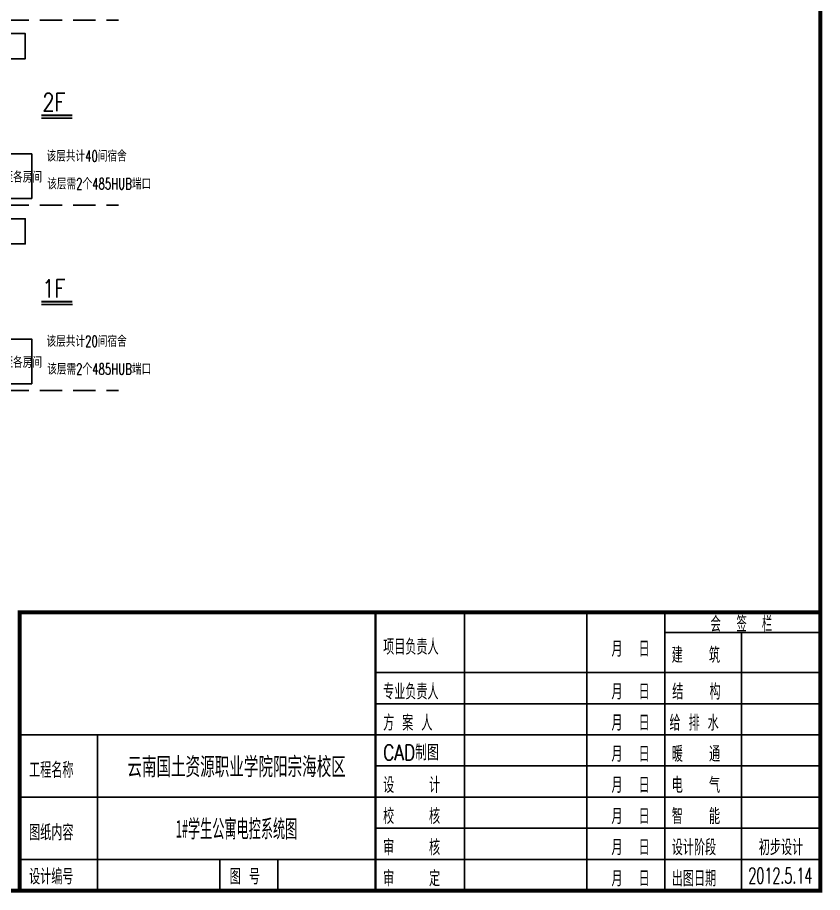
# Model space of a CAD drawing. Header units: millimetres. Extents: x -14098 to 347972, y -58509 to 133182.
# Drawn here: x 63893 to 100082, y 38910 to 78253 of the extents above; entities that cross this region are included whole.
import ezdxf
from ezdxf.enums import TextEntityAlignment as Align

# ---------------------------------------------------------------- set-up
doc = ezdxf.new("R2010")
doc.units = ezdxf.units.MM
doc.header["$LTSCALE"] = 1000
doc.linetypes.add('DASHED2', pattern=[0.375, 0.25, -0.125])
for name, color, linetype in [('6文字层', 3, 'Continuous'), ('RD', 1, 'Continuous'), ('TEXT', 3, 'Continuous'), ('图框', 7, 'Continuous')]:
    doc.layers.add(name, color=color, linetype=linetype)
doc.styles.add('HZDX', font='romans.shx', dxfattribs={"width": 0.8, "bigfont": 'hzdx.shx'})
doc.styles.add('PC_TEXTSTYLE', font='simplex.shx', dxfattribs={"width": 0.707, "bigfont": 'intecad.shx'})
doc.styles.add('romand', font='romans.shx', dxfattribs={"width": 0.75, "height": 300, "bigfont": 'fhztxt.shx'})
doc.styles.add('黑体', font='simhei.ttf', dxfattribs={"width": 0.8, "height": 300})

msp = doc.modelspace()

# ---------------------------------------------------------------- linework, layer by layer
for points in [[(61273, 77533), (64243, 77533), (64243, 76401), (61273, 76401)], [(62667, 72120), (64531, 72120), (64531, 70116), (62667, 70116)], [(61273, 69205), (64243, 69205), (64243, 68073), (61273, 68073)], [(62667, 63792), (64531, 63792), (64531, 61788), (62667, 61788)]]:
    msp.add_lwpolyline(points, close=True)
at = {"layer": 'RD', "color": 252, "linetype": 'DASHED2', "ltscale": 4}
for p, q in [((13899, 78136), (68431, 78136)), ((13899, 69808), (68431, 69808)), ((13899, 61480), (68431, 61480))]:
    msp.add_line(p, q, dxfattribs=at)
at = {"layer": 'RD', "const_width": 1}
for points in [[(72337, 111965), (72337, 65770), (78715, 65770), (78715, 111965), (72337, 111965)], [(64243, 76967), (72337, 76967)], [(64243, 68639), (72337, 68639)]]:
    msp.add_lwpolyline(points, dxfattribs=at)
at = {"layer": 'TEXT'}
for p, q in [((64973, 73724), (66353, 73724)), ((64973, 65342), (66358, 65342))]:
    msp.add_line(p, q, dxfattribs=at)
at = {"layer": 'TEXT', "const_width": 89.6}
for points in [[(64970, 73858), (66353, 73858)], [(64970, 65476), (66353, 65476)]]:
    msp.add_lwpolyline(points, dxfattribs=at)
at = {"layer": '图框'}
for p, q in [((83992, 39000), (83992, 51500)), ((89492, 51500), (89492, 39000)), ((92992, 51500), (92992, 39000)), ((99992, 51500), (99992, 39000)), ((99992, 51500), (99992, 39000)), ((92992, 50600), (99992, 50600)), ((96442, 50600), (96442, 39000)), ((79992, 48800), (99992, 48800)), ((79992, 47400), (99992, 47400)), ((63992, 46000), (99992, 46000)), ((67492, 39000), (67492, 46000)), ((79992, 44600), (99992, 44600)), ((63992, 43200), (79992, 43200)), ((63992, 43200), (79992, 43200)), ((79992, 43200), (99992, 43200)), ((79992, 41800), (99992, 41800)), ((63992, 40400), (99992, 40400)), ((72992, 39000), (72992, 40400)), ((75592, 39000), (75592, 40400))]:
    msp.add_line(p, q, dxfattribs=at)
at = {"layer": '图框', "color": 7, "const_width": 180}
msp.add_lwpolyline([(-14008, 39000), (99992, 39000), (99992, 117000), (-14008, 117000)], close=True, dxfattribs=at)
msp.add_lwpolyline([(-14008, 39000), (99992, 39000), (99992, 117000), (-14008, 117000)], close=True, dxfattribs=at)
at = {"layer": '图框'}
for points, const_width in [([(63992, 39000), (63992, 51500), (99992, 51500)], 180), ([(63992, 39000), (63992, 51500), (99992, 51500)], 180), ([(79992, 39000), (79992, 51500)], 100), ([(79992, 39000), (79992, 51500)], 100)]:
    msp.add_lwpolyline(points, dxfattribs=dict(at, const_width=const_width))

# ---------------------------------------------------------------- texts
at = {"layer": '6文字层', "color": 4, "style": 'PC_TEXTSTYLE', "width": 0.667}
for s, p in [('该层共计40间宿舍', (65197, 71772)), ('接至各房间', (62829, 70829)), ('该层需2个485HUB端口', (65229, 70524)), ('该层共计20间宿舍', (65197, 63444)), ('接至各房间', (62829, 62501)), ('该层需2个485HUB端口', (65229, 62196))]:
    msp.add_text(s, height=500, dxfattribs=at).set_placement(p)
at = {"layer": 'TEXT', "style": 'romand', "width": 0.8}
for s, p in [('2F', (65008, 74047)), ('1F', (65008, 65665))]:
    msp.add_text(s, height=800, dxfattribs=at).set_placement(p)
at = {"layer": '图框', "style": 'HZDX'}
for s, width, p in [('会', 0.7, (95049, 50634)), ('签', 0.7, (96214, 50634)), ('栏', 0.7, (97356, 50634)), ('项目负责人', 0.75, (80330, 49600)), ('月  日', 0.75, (90595, 49511)), ('建   筑', 0.75, (93303, 49232)), ('专业负责人', 0.75, (80330, 47586)), ('月  日', 0.75, (90595, 47586)), ('结   构', 0.75, (93328, 47586)), ('方 案 人', 0.75, (80330, 46186)), ('月  日', 0.75, (90595, 46186)), ('给 排 水', 0.75, (93203, 46186)), ('CAD制图', 0.8, (80330, 44855)), ('月  日', 0.75, (90595, 44786)), ('暖   通', 0.75, (93309, 44786)), ('工程名称', 0.75, (64414, 44064)), ('设    计', 0.75, (80330, 43386)), ('月  日', 0.75, (90595, 43386)), ('电   气', 0.75, (93306, 43386)), ('校    核', 0.75, (80330, 41986)), ('月  日', 0.75, (90595, 41986)), ('智   能', 0.75, (93306, 41986)), ('图纸内容', 0.75, (64414, 41258)), ('审    核', 0.75, (80330, 40586)), ('月  日', 0.75, (90595, 40586)), ('设计阶段', 0.75, (93306, 40586)), ('设计编号', 0.75, (64414, 39271)), ('图 号', 0.75, (73434, 39271)), ('审    定', 0.75, (80330, 39186)), ('月  日', 0.75, (90595, 39186)), ('出图日期', 0.75, (93306, 39186))]:
    msp.add_text(s, height=700, dxfattribs=dict(at, width=width)).set_placement(p)
at = {"layer": '图框', "style": '黑体'}
for s, width, p in [('云南国土资源职业学院阳宗海校区', 0.6, (73742, 44600)), ('1#学生公寓电控系统图', 0.5, (73742, 41800))]:
    msp.add_text(s, height=800, dxfattribs=dict(at, width=width)).set_placement(p, align=Align.MIDDLE)
at = {"layer": '图框', "style": 'HZDX'}
for s, width, p in [('初步设计', 0.75, (98217, 40586)), ('2012.5.14', 0.6, (98188, 39318))]:
    msp.add_text(s, height=700, dxfattribs=dict(at, width=width)).set_placement(p, align=Align.CENTER)

doc.saveas('drawing.dxf')
